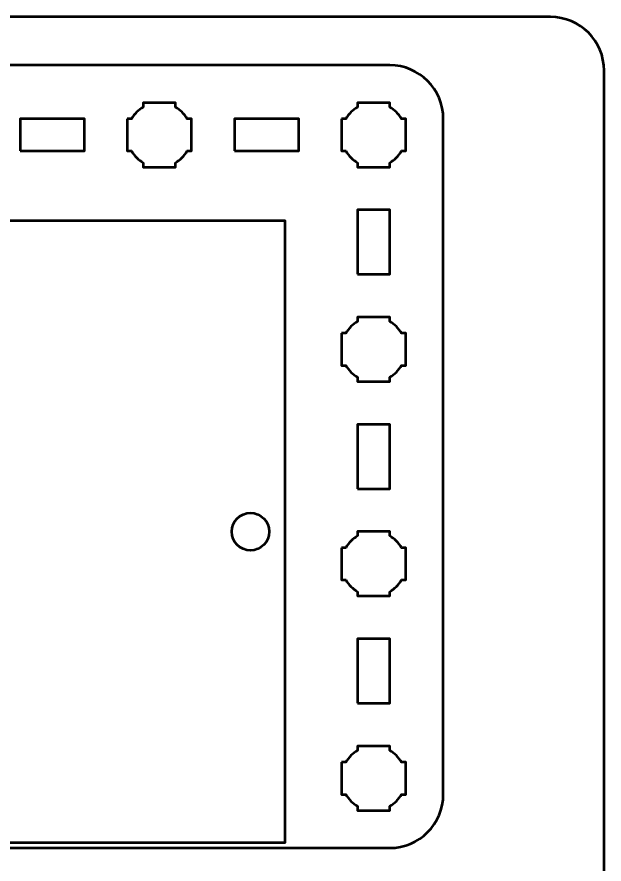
# Model space of a CAD drawing. Header units: centimetres. Extents: x -21 to 0, y -29.7 to 0.
# Drawn here: x -5.48 to 0, y -7.9 to 0 of the extents above; entities that cross this region are included whole.
import ezdxf

# ---------------------------------------------------------------- set-up
doc = ezdxf.new("R2010")
doc.units = ezdxf.units.CM
doc.header["$MEASUREMENT"] = 0
doc.layers.add('Layer 1', color=7, linetype='Continuous')

msp = doc.modelspace()

# ---------------------------------------------------------------- linework, layer by layer
at = {"layer": 'Layer 1', "lineweight": 53}
for points in [[(-5.45, -1.25001), (-4.85, -1.25001), (-4.85, -0.95001), (-5.45, -0.95001), (-5.45, -1.25001)], [(-3.45, -1.25001), (-2.85, -1.25001), (-2.85, -0.95001), (-3.45, -0.95001), (-3.45, -1.25001)], [(-2.3, -2.40001), (-2, -2.40001), (-2, -1.80001), (-2.3, -1.80001), (-2.3, -2.40001)], [(-2.3, -4.40001), (-2, -4.40001), (-2, -3.80001), (-2.3, -3.80001), (-2.3, -4.40001)], [(-2.3, -6.40001), (-2, -6.40001), (-2, -5.80001), (-2.3, -5.80001), (-2.3, -6.40001)]]:
    msp.add_lwpolyline(points, close=True, dxfattribs=at)
msp.add_ellipse((-3.3, -4.8), major_axis=(0, 0.175), ratio=1, dxfattribs=at)
at = {"layer": 'Layer 1', "color": 1, "lineweight": 53}
msp.add_open_spline([(-21.00003, -29.19995), (-21.00003, -29.19995), (-21.00003, -5.29992), (-21.00003, -5.29992), (-21.00003, -5.29992), (-21.00003, -5.21709), (-20.93286, -5.14992), (-20.85003, -5.14992), (-20.85003, -5.14992), (-20.7672, -5.14992), (-20.70003, -5.08275), (-20.70003, -4.99992), (-20.70003, -4.99992), (-20.70003, -4.91709), (-20.7672, -4.84992), (-20.85003, -4.84992), (-20.85003, -4.84992), (-20.93286, -4.84992), (-21.00003, -4.78275), (-21.00003, -4.69992), (-21.00003, -4.69992), (-21.00003, -4.61709), (-20.93286, -4.54992), (-20.85003, -4.54992), (-20.85003, -4.54992), (-20.7672, -4.54992), (-20.70003, -4.48275), (-20.70003, -4.39992), (-20.70003, -4.39992), (-20.70003, -4.31709), (-20.7672, -4.24992), (-20.85003, -4.24992), (-20.85003, -4.24992), (-20.93286, -4.24992), (-21.00003, -4.18275), (-21.00003, -4.09992), (-21.00003, -4.09992), (-21.00003, -4.01709), (-20.93286, -3.94992), (-20.85003, -3.94992), (-20.85003, -3.94992), (-20.7672, -3.94992), (-20.70003, -3.88275), (-20.70003, -3.79992), (-20.70003, -3.79992), (-20.70003, -3.71709), (-20.7672, -3.64992), (-20.85003, -3.64992), (-20.85003, -3.64992), (-20.93286, -3.64992), (-21.00003, -3.58275), (-21.00003, -3.49992), (-21.00003, -3.49992), (-21.00003, -3.41709), (-20.93286, -3.34992), (-20.85003, -3.34992), (-20.85003, -3.34992), (-20.7672, -3.34992), (-20.70003, -3.28275), (-20.70003, -3.19992), (-20.70003, -3.19992), (-20.70003, -3.11709), (-20.7672, -3.04992), (-20.85003, -3.04992), (-20.85003, -3.04992), (-20.93286, -3.04992), (-21.00003, -2.98275), (-21.00003, -2.89992), (-21.00003, -2.89992), (-21.00003, -2.81709), (-20.93286, -2.74992), (-20.85003, -2.74992), (-20.85003, -2.74992), (-20.7672, -2.74992), (-20.70003, -2.68275), (-20.70003, -2.59992), (-20.70003, -2.59992), (-20.70003, -2.51709), (-20.7672, -2.44992), (-20.85003, -2.44992), (-20.85003, -2.44992), (-20.93286, -2.44992), (-21.00003, -2.38275), (-21.00003, -2.29992), (-21.00003, -2.29992), (-21.00003, -2.21709), (-20.93286, -2.14992), (-20.85003, -2.14992), (-20.85003, -2.14992), (-20.7672, -2.14992), (-20.70003, -2.08275), (-20.70003, -1.99992), (-20.70003, -1.99992), (-20.70003, -1.91709), (-20.7672, -1.84992), (-20.85003, -1.84992), (-20.85003, -1.84992), (-20.93286, -1.84992), (-21.00003, -1.78275), (-21.00003, -1.69992), (-21.00003, -1.69992), (-21.00003, -1.61709), (-20.93286, -1.54992), (-20.85003, -1.54992), (-20.85003, -1.54992), (-20.7672, -1.54992), (-20.70003, -1.48275), (-20.70003, -1.39992), (-20.70003, -1.39992), (-20.70003, -1.31709), (-20.7672, -1.24992), (-20.85003, -1.24992), (-20.85003, -1.24992), (-20.93286, -1.24992), (-21.00003, -1.18275), (-21.00003, -1.09992), (-21.00003, -1.09992), (-21.00003, -1.09992), (-21.00003, -0.49992), (-21.00003, -0.49992), (-21.00003, -0.49992), (-21.00003, -0.22295), (-20.77694, 0.00004), (-20.49994, 0.00004), (-20.49994, 0.00004), (-20.49994, 0.00004), (-0.50008, 0.00004), (-0.50008, 0.00004), (-0.50008, 0.00004), (-0.22294, 0.00004), (0.00002, -0.22295), (0.00002, -0.49992), (0.00002, -0.49992), (0.00002, -0.49992), (0.00002, -29.19995), (0.00002, -29.19995), (0.00002, -29.19995), (0.00002, -29.47695), (-0.22294, -29.70004), (-0.50008, -29.70004), (-0.50008, -29.70004), (-0.50008, -29.70004), (-20.49994, -29.70004), (-20.49994, -29.70004), (-20.49994, -29.70004), (-20.77694, -29.70004), (-21.00003, -29.47695), (-21.00003, -29.19995)], degree=3, knots=[0, 0, 0, 0, 0.027027, 0.027027, 0.027027, 0.027027, 0.0540541, 0.0540541, 0.0540541, 0.0540541, 0.0810811, 0.0810811, 0.0810811, 0.0810811, 0.1081081, 0.1081081, 0.1081081, 0.1081081, 0.1351351, 0.1351351, 0.1351351, 0.1351351, 0.1621622, 0.1621622, 0.1621622, 0.1621622, 0.1891892, 0.1891892, 0.1891892, 0.1891892, 0.2162162, 0.2162162, 0.2162162, 0.2162162, 0.2432432, 0.2432432, 0.2432432, 0.2432432, 0.2702703, 0.2702703, 0.2702703, 0.2702703, 0.2972973, 0.2972973, 0.2972973, 0.2972973, 0.3243243, 0.3243243, 0.3243243, 0.3243243, 0.3513514, 0.3513514, 0.3513514, 0.3513514, 0.3783784, 0.3783784, 0.3783784, 0.3783784, 0.4054054, 0.4054054, 0.4054054, 0.4054054, 0.4324324, 0.4324324, 0.4324324, 0.4324324, 0.4594595, 0.4594595, 0.4594595, 0.4594595, 0.4864865, 0.4864865, 0.4864865, 0.4864865, 0.5135135, 0.5135135, 0.5135135, 0.5135135, 0.5405405, 0.5405405, 0.5405405, 0.5405405, 0.5675676, 0.5675676, 0.5675676, 0.5675676, 0.5945946, 0.5945946, 0.5945946, 0.5945946, 0.6216216, 0.6216216, 0.6216216, 0.6216216, 0.6486486, 0.6486486, 0.6486486, 0.6486486, 0.6756757, 0.6756757, 0.6756757, 0.6756757, 0.7027027, 0.7027027, 0.7027027, 0.7027027, 0.7297297, 0.7297297, 0.7297297, 0.7297297, 0.7567568, 0.7567568, 0.7567568, 0.7567568, 0.7837838, 0.7837838, 0.7837838, 0.7837838, 0.8108108, 0.8108108, 0.8108108, 0.8108108, 0.8378378, 0.8378378, 0.8378378, 0.8378378, 0.8648649, 0.8648649, 0.8648649, 0.8648649, 0.8918919, 0.8918919, 0.8918919, 0.8918919, 0.9189189, 0.9189189, 0.9189189, 0.9189189, 0.9459459, 0.9459459, 0.9459459, 0.9459459, 0.972973, 0.972973, 0.972973, 0.972973, 1, 1, 1, 1], dxfattribs=at)
at = {"layer": 'Layer 1', "color": 3, "lineweight": 53}
msp.add_open_spline([(-10.8, -7.25001), (-10.8, -7.25001), (-10.8, -0.95001), (-10.8, -0.95001), (-10.8, -0.95001), (-10.8, -0.67392), (-10.57609, -0.45001), (-10.3, -0.45001), (-10.3, -0.45001), (-10.3, -0.45001), (-2, -0.45001), (-2, -0.45001), (-2, -0.45001), (-1.72391, -0.45001), (-1.5, -0.67392), (-1.5, -0.95001), (-1.5, -0.95001), (-1.5, -0.95001), (-1.5, -7.25001), (-1.5, -7.25001), (-1.5, -7.25001), (-1.5, -7.5261), (-1.72391, -7.75001), (-2, -7.75001), (-2, -7.75001), (-2, -7.75001), (-10.3, -7.75001), (-10.3, -7.75001), (-10.3, -7.75001), (-10.57609, -7.75001), (-10.8, -7.5261), (-10.8, -7.25001)], degree=3, knots=[0, 0, 0, 0, 0.125, 0.125, 0.125, 0.125, 0.25, 0.25, 0.25, 0.25, 0.375, 0.375, 0.375, 0.375, 0.5, 0.5, 0.5, 0.5, 0.625, 0.625, 0.625, 0.625, 0.75, 0.75, 0.75, 0.75, 0.875, 0.875, 0.875, 0.875, 1, 1, 1, 1], dxfattribs=at)
at = {"layer": 'Layer 1', "lineweight": 53}
for points in [[(-4.45, -0.95001), (-4.45, -0.95001), (-4.40985, -0.95001), (-4.40985, -0.95001), (-4.40985, -0.95001), (-4.3835, -0.90448), (-4.34553, -0.86651), (-4.3, -0.84016), (-4.3, -0.84016), (-4.3, -0.84016), (-4.3, -0.80001), (-4.3, -0.80001), (-4.3, -0.80001), (-4.3, -0.80001), (-4.15, -0.80001), (-4.15, -0.80001), (-4.15, -0.80001), (-4.15, -0.80001), (-4, -0.80001), (-4, -0.80001), (-4, -0.80001), (-4, -0.80001), (-4, -0.84016), (-4, -0.84016), (-4, -0.84016), (-3.95447, -0.86651), (-3.9165, -0.90448), (-3.89015, -0.95001), (-3.89015, -0.95001), (-3.89015, -0.95001), (-3.85, -0.95001), (-3.85, -0.95001), (-3.85, -0.95001), (-3.85, -0.95001), (-3.85, -1.10001), (-3.85, -1.10001), (-3.85, -1.10001), (-3.85, -1.10001), (-3.85, -1.25001), (-3.85, -1.25001), (-3.85, -1.25001), (-3.85, -1.25001), (-3.89015, -1.25001), (-3.89015, -1.25001), (-3.89015, -1.25001), (-3.9165, -1.29554), (-3.95447, -1.33351), (-4, -1.35986), (-4, -1.35986), (-4, -1.35986), (-4, -1.40001), (-4, -1.40001), (-4, -1.40001), (-4, -1.40001), (-4.15, -1.40001), (-4.15, -1.40001), (-4.15, -1.40001), (-4.15, -1.40001), (-4.3, -1.40001), (-4.3, -1.40001), (-4.3, -1.40001), (-4.3, -1.40001), (-4.3, -1.35986), (-4.3, -1.35986), (-4.3, -1.35986), (-4.34553, -1.33351), (-4.3835, -1.29554), (-4.40985, -1.25001), (-4.40985, -1.25001), (-4.40985, -1.25001), (-4.45, -1.25001), (-4.45, -1.25001), (-4.45, -1.25001), (-4.45, -1.25001), (-4.45, -1.10001), (-4.45, -1.10001), (-4.45, -1.10001), (-4.45, -1.10001), (-4.45, -0.95001), (-4.45, -0.95001)], [(-2.45, -0.95001), (-2.45, -0.95001), (-2.40985, -0.95001), (-2.40985, -0.95001), (-2.40985, -0.95001), (-2.3835, -0.90448), (-2.34553, -0.86651), (-2.3, -0.84016), (-2.3, -0.84016), (-2.3, -0.84016), (-2.3, -0.80001), (-2.3, -0.80001), (-2.3, -0.80001), (-2.3, -0.80001), (-2.15, -0.80001), (-2.15, -0.80001), (-2.15, -0.80001), (-2.15, -0.80001), (-2, -0.80001), (-2, -0.80001), (-2, -0.80001), (-2, -0.80001), (-2, -0.84016), (-2, -0.84016), (-2, -0.84016), (-1.95447, -0.86651), (-1.9165, -0.90448), (-1.89015, -0.95001), (-1.89015, -0.95001), (-1.89015, -0.95001), (-1.85, -0.95001), (-1.85, -0.95001), (-1.85, -0.95001), (-1.85, -0.95001), (-1.85, -1.10001), (-1.85, -1.10001), (-1.85, -1.10001), (-1.85, -1.10001), (-1.85, -1.25001), (-1.85, -1.25001), (-1.85, -1.25001), (-1.85, -1.25001), (-1.89015, -1.25001), (-1.89015, -1.25001), (-1.89015, -1.25001), (-1.9165, -1.29554), (-1.95447, -1.33351), (-2, -1.35986), (-2, -1.35986), (-2, -1.35986), (-2, -1.40001), (-2, -1.40001), (-2, -1.40001), (-2, -1.40001), (-2.15, -1.40001), (-2.15, -1.40001), (-2.15, -1.40001), (-2.15, -1.40001), (-2.3, -1.40001), (-2.3, -1.40001), (-2.3, -1.40001), (-2.3, -1.40001), (-2.3, -1.35986), (-2.3, -1.35986), (-2.3, -1.35986), (-2.34553, -1.33351), (-2.3835, -1.29554), (-2.40985, -1.25001), (-2.40985, -1.25001), (-2.40985, -1.25001), (-2.45, -1.25001), (-2.45, -1.25001), (-2.45, -1.25001), (-2.45, -1.25001), (-2.45, -1.10001), (-2.45, -1.10001), (-2.45, -1.10001), (-2.45, -1.10001), (-2.45, -0.95001), (-2.45, -0.95001)], [(-2.45, -2.95001), (-2.45, -2.95001), (-2.40985, -2.95001), (-2.40985, -2.95001), (-2.40985, -2.95001), (-2.3835, -2.90448), (-2.34553, -2.86651), (-2.3, -2.84016), (-2.3, -2.84016), (-2.3, -2.84016), (-2.3, -2.80001), (-2.3, -2.80001), (-2.3, -2.80001), (-2.3, -2.80001), (-2.15, -2.80001), (-2.15, -2.80001), (-2.15, -2.80001), (-2.15, -2.80001), (-2, -2.80001), (-2, -2.80001), (-2, -2.80001), (-2, -2.80001), (-2, -2.84016), (-2, -2.84016), (-2, -2.84016), (-1.95447, -2.86651), (-1.9165, -2.90448), (-1.89015, -2.95001), (-1.89015, -2.95001), (-1.89015, -2.95001), (-1.85, -2.95001), (-1.85, -2.95001), (-1.85, -2.95001), (-1.85, -2.95001), (-1.85, -3.10001), (-1.85, -3.10001), (-1.85, -3.10001), (-1.85, -3.10001), (-1.85, -3.25001), (-1.85, -3.25001), (-1.85, -3.25001), (-1.85, -3.25001), (-1.89015, -3.25001), (-1.89015, -3.25001), (-1.89015, -3.25001), (-1.9165, -3.29554), (-1.95447, -3.33351), (-2, -3.35986), (-2, -3.35986), (-2, -3.35986), (-2, -3.40001), (-2, -3.40001), (-2, -3.40001), (-2, -3.40001), (-2.15, -3.40001), (-2.15, -3.40001), (-2.15, -3.40001), (-2.15, -3.40001), (-2.3, -3.40001), (-2.3, -3.40001), (-2.3, -3.40001), (-2.3, -3.40001), (-2.3, -3.35986), (-2.3, -3.35986), (-2.3, -3.35986), (-2.34553, -3.33351), (-2.3835, -3.29554), (-2.40985, -3.25001), (-2.40985, -3.25001), (-2.40985, -3.25001), (-2.45, -3.25001), (-2.45, -3.25001), (-2.45, -3.25001), (-2.45, -3.25001), (-2.45, -3.10001), (-2.45, -3.10001), (-2.45, -3.10001), (-2.45, -3.10001), (-2.45, -2.95001), (-2.45, -2.95001)], [(-2.45, -4.95001), (-2.45, -4.95001), (-2.40985, -4.95001), (-2.40985, -4.95001), (-2.40985, -4.95001), (-2.3835, -4.90448), (-2.34553, -4.86651), (-2.3, -4.84016), (-2.3, -4.84016), (-2.3, -4.84016), (-2.3, -4.80001), (-2.3, -4.80001), (-2.3, -4.80001), (-2.3, -4.80001), (-2.15, -4.80001), (-2.15, -4.80001), (-2.15, -4.80001), (-2.15, -4.80001), (-2, -4.80001), (-2, -4.80001), (-2, -4.80001), (-2, -4.80001), (-2, -4.84016), (-2, -4.84016), (-2, -4.84016), (-1.95447, -4.86651), (-1.9165, -4.90448), (-1.89015, -4.95001), (-1.89015, -4.95001), (-1.89015, -4.95001), (-1.85, -4.95001), (-1.85, -4.95001), (-1.85, -4.95001), (-1.85, -4.95001), (-1.85, -5.10001), (-1.85, -5.10001), (-1.85, -5.10001), (-1.85, -5.10001), (-1.85, -5.25001), (-1.85, -5.25001), (-1.85, -5.25001), (-1.85, -5.25001), (-1.89015, -5.25001), (-1.89015, -5.25001), (-1.89015, -5.25001), (-1.9165, -5.29554), (-1.95447, -5.33351), (-2, -5.35986), (-2, -5.35986), (-2, -5.35986), (-2, -5.40001), (-2, -5.40001), (-2, -5.40001), (-2, -5.40001), (-2.15, -5.40001), (-2.15, -5.40001), (-2.15, -5.40001), (-2.15, -5.40001), (-2.3, -5.40001), (-2.3, -5.40001), (-2.3, -5.40001), (-2.3, -5.40001), (-2.3, -5.35986), (-2.3, -5.35986), (-2.3, -5.35986), (-2.34553, -5.33351), (-2.3835, -5.29554), (-2.40985, -5.25001), (-2.40985, -5.25001), (-2.40985, -5.25001), (-2.45, -5.25001), (-2.45, -5.25001), (-2.45, -5.25001), (-2.45, -5.25001), (-2.45, -5.10001), (-2.45, -5.10001), (-2.45, -5.10001), (-2.45, -5.10001), (-2.45, -4.95001), (-2.45, -4.95001)], [(-2.45, -6.95001), (-2.45, -6.95001), (-2.40985, -6.95001), (-2.40985, -6.95001), (-2.40985, -6.95001), (-2.3835, -6.90448), (-2.34553, -6.86651), (-2.3, -6.84016), (-2.3, -6.84016), (-2.3, -6.84016), (-2.3, -6.80001), (-2.3, -6.80001), (-2.3, -6.80001), (-2.3, -6.80001), (-2.15, -6.80001), (-2.15, -6.80001), (-2.15, -6.80001), (-2.15, -6.80001), (-2, -6.80001), (-2, -6.80001), (-2, -6.80001), (-2, -6.80001), (-2, -6.84016), (-2, -6.84016), (-2, -6.84016), (-1.95447, -6.86651), (-1.9165, -6.90448), (-1.89015, -6.95001), (-1.89015, -6.95001), (-1.89015, -6.95001), (-1.85, -6.95001), (-1.85, -6.95001), (-1.85, -6.95001), (-1.85, -6.95001), (-1.85, -7.10001), (-1.85, -7.10001), (-1.85, -7.10001), (-1.85, -7.10001), (-1.85, -7.25001), (-1.85, -7.25001), (-1.85, -7.25001), (-1.85, -7.25001), (-1.89015, -7.25001), (-1.89015, -7.25001), (-1.89015, -7.25001), (-1.9165, -7.29554), (-1.95447, -7.33351), (-2, -7.35986), (-2, -7.35986), (-2, -7.35986), (-2, -7.40001), (-2, -7.40001), (-2, -7.40001), (-2, -7.40001), (-2.15, -7.40001), (-2.15, -7.40001), (-2.15, -7.40001), (-2.15, -7.40001), (-2.3, -7.40001), (-2.3, -7.40001), (-2.3, -7.40001), (-2.3, -7.40001), (-2.3, -7.35986), (-2.3, -7.35986), (-2.3, -7.35986), (-2.34553, -7.33351), (-2.3835, -7.29554), (-2.40985, -7.25001), (-2.40985, -7.25001), (-2.40985, -7.25001), (-2.45, -7.25001), (-2.45, -7.25001), (-2.45, -7.25001), (-2.45, -7.25001), (-2.45, -7.10001), (-2.45, -7.10001), (-2.45, -7.10001), (-2.45, -7.10001), (-2.45, -6.95001), (-2.45, -6.95001)]]:
    msp.add_open_spline(points, degree=3, knots=[0, 0, 0, 0, 0.05, 0.05, 0.05, 0.05, 0.1, 0.1, 0.1, 0.1, 0.15, 0.15, 0.15, 0.15, 0.2, 0.2, 0.2, 0.2, 0.25, 0.25, 0.25, 0.25, 0.3, 0.3, 0.3, 0.3, 0.35, 0.35, 0.35, 0.35, 0.4, 0.4, 0.4, 0.4, 0.45, 0.45, 0.45, 0.45, 0.5, 0.5, 0.5, 0.5, 0.55, 0.55, 0.55, 0.55, 0.6, 0.6, 0.6, 0.6, 0.65, 0.65, 0.65, 0.65, 0.7, 0.7, 0.7, 0.7, 0.75, 0.75, 0.75, 0.75, 0.8, 0.8, 0.8, 0.8, 0.85, 0.85, 0.85, 0.85, 0.9, 0.9, 0.9, 0.9, 0.95, 0.95, 0.95, 0.95, 1, 1, 1, 1], dxfattribs=at)
at = {"layer": 'Layer 1', "color": 5, "lineweight": 53}
msp.add_open_spline([(-9.32502, -7.7), (-9.32502, -7.7), (-9.32502, -1.9), (-9.32502, -1.9), (-9.32502, -1.9), (-9.32502, -1.9), (-2.97502, -1.9), (-2.97502, -1.9), (-2.97502, -1.9), (-2.97502, -1.9), (-2.97502, -7.7), (-2.97502, -7.7), (-2.97502, -7.7), (-2.97502, -7.7), (-9.32502, -7.7), (-9.32502, -7.7)], degree=3, knots=[0, 0, 0, 0, 0.25, 0.25, 0.25, 0.25, 0.5, 0.5, 0.5, 0.5, 0.75, 0.75, 0.75, 0.75, 1, 1, 1, 1], dxfattribs=at)

doc.saveas('drawing.dxf')
